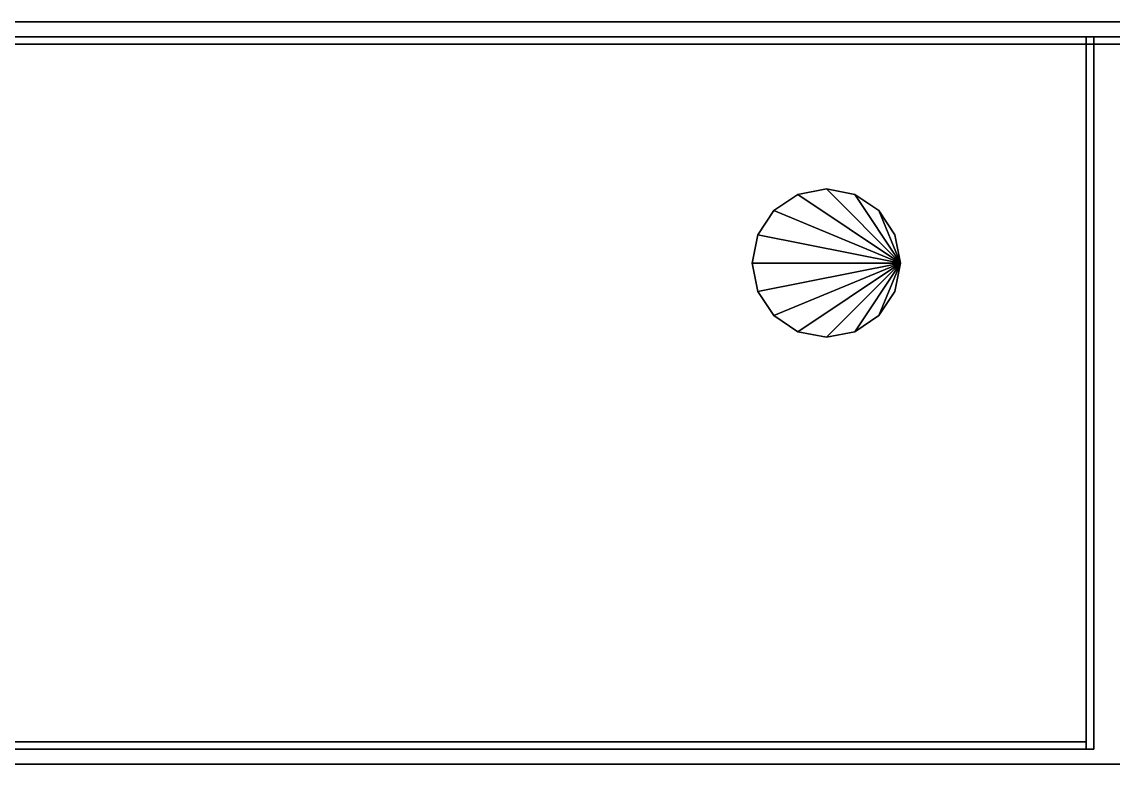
# Model space of a CAD drawing. Header units: metres. Extents: x -12.5 to 12.5, y -33.2 to 2.
# Drawn here: x -7.167 to -4.228, y 0 to 2 of the extents above; entities that cross this region are included whole.
import ezdxf

# ---------------------------------------------------------------- set-up
doc = ezdxf.new("R2010")
doc.units = ezdxf.units.M
for name, color, linetype in [('KORKULUK_KAPI', 4, 'CONTINUOUS'), ('MONTAJ_BORULARI', 2, 'CONTINUOUS'), ('ZEMIN_PLATFORM', 8, 'CONTINUOUS')]:
    doc.layers.add(name, color=color, linetype=linetype)

msp = doc.modelspace()

# ---------------------------------------------------------------- linework, layer by layer
at = {"layer": 'KORKULUK_KAPI'}
for p, q in [((-4.3, 1.96), (-12.5, 1.96)), ((-4.3, 1.96, 1.1), (-12.5, 1.96, 1.1)), ((-4.3, 1.94), (-4.3, 1.96)), ((-4.3, 1.94, 1.1), (-4.3, 1.96, 1.1)), ((-4.3, 1.96), (-4.3, 1.96, 1.1)), ((-1.8, 1.96), (-4.3, 1.96)), ((-4.3, 1.96), (-4.3, 1.94)), ((-1.8, 1.96, 1.7), (-4.3, 1.96, 1.7)), ((-4.3, 1.96, 1.7), (-4.3, 1.94, 1.7)), ((-4.3, 1.96), (-4.3, 1.96, 1.7)), ((-4.28, 1.96), (-4.3, 1.96)), ((-4.3, 1.96), (-4.3, 0.04)), ((-4.28, 1.96, 1.7), (-4.3, 1.96, 1.7)), ((-4.3, 1.96, 1.7), (-4.3, 0.04, 1.7)), ((-4.3, 1.96), (-4.3, 1.96, 1.7)), ((-4.28, 0.04), (-4.28, 1.96)), ((-4.28, 0.04, 1.7), (-4.28, 1.96, 1.7)), ((-4.28, 1.96), (-4.28, 1.96, 1.7)), ((-12.5, 1.94), (-4.3, 1.94)), ((-12.5, 1.94, 1.1), (-4.3, 1.94, 1.1)), ((-4.3, 1.94), (-4.3, 1.94, 1.1)), ((-4.3, 1.94), (-1.8, 1.94)), ((-4.3, 1.94, 1.7), (-1.8, 1.94, 1.7)), ((-4.3, 1.94), (-4.3, 1.94, 1.7)), ((-4.3, 0.06), (-12.5, 0.06)), ((-4.3, 0.06, 1.1), (-12.5, 0.06, 1.1)), ((-4.3, 0.04), (-4.3, 0.06)), ((-4.3, 0.04, 1.1), (-4.3, 0.06, 1.1)), ((-4.3, 0.06), (-4.3, 0.06, 1.1)), ((-12.5, 0.04), (-4.3, 0.04)), ((-12.5, 0.04, 1.1), (-4.3, 0.04, 1.1)), ((-4.3, 0.04), (-4.3, 0.04, 1.1)), ((-4.3, 0.04), (-4.28, 0.04)), ((-4.3, 0.04, 1.7), (-4.28, 0.04, 1.7)), ((-4.3, 0.04), (-4.3, 0.04, 1.7)), ((-4.28, 0.04), (-4.28, 0.04, 1.7))]:
    msp.add_line(p, q, dxfattribs=at)
for points in [[(-12.5, 1.94), (-4.3, 1.94), (-4.3, 1.96), (-12.5, 1.96)], [(-12.5, 1.94, 1.1), (-4.3, 1.94, 1.1), (-4.3, 1.96, 1.1), (-12.5, 1.96, 1.1)], [(-12.5, 1.96), (-4.3, 1.96), (-4.3, 1.96, 1.1), (-12.5, 1.96, 1.1)], [(-4.3, 1.94), (-4.3, 1.96), (-4.3, 1.96, 1.1), (-4.3, 1.94, 1.1)], [(-4.3, 1.94), (-1.8, 1.94), (-1.8, 1.96), (-4.3, 1.96)], [(-4.3, 1.94, 1.7), (-1.8, 1.94, 1.7), (-1.8, 1.96, 1.7), (-4.3, 1.96, 1.7)], [(-4.3, 1.96), (-1.8, 1.96), (-1.8, 1.96, 1.7), (-4.3, 1.96, 1.7)], [(-4.3, 1.94), (-4.3, 1.96), (-4.3, 1.96, 1.7), (-4.3, 1.94, 1.7)], [(-4.3, 0.04), (-4.28, 0.04), (-4.28, 1.96), (-4.3, 1.96)], [(-4.3, 0.04, 1.7), (-4.28, 0.04, 1.7), (-4.28, 1.96, 1.7), (-4.3, 1.96, 1.7)], [(-4.3, 1.96), (-4.28, 1.96), (-4.28, 1.96, 1.7), (-4.3, 1.96, 1.7)], [(-4.3, 0.04), (-4.3, 1.96), (-4.3, 1.96, 1.7), (-4.3, 0.04, 1.7)], [(-4.28, 0.04), (-4.28, 1.96), (-4.28, 1.96, 1.7), (-4.28, 0.04, 1.7)], [(-12.5, 1.94), (-4.3, 1.94), (-4.3, 1.94, 1.1), (-12.5, 1.94, 1.1)], [(-4.3, 1.94), (-1.8, 1.94), (-1.8, 1.94, 1.7), (-4.3, 1.94, 1.7)], [(-12.5, 0.04), (-4.3, 0.04), (-4.3, 0.06), (-12.5, 0.06)], [(-12.5, 0.04, 1.1), (-4.3, 0.04, 1.1), (-4.3, 0.06, 1.1), (-12.5, 0.06, 1.1)], [(-12.5, 0.06), (-4.3, 0.06), (-4.3, 0.06, 1.1), (-12.5, 0.06, 1.1)], [(-4.3, 0.04), (-4.3, 0.06), (-4.3, 0.06, 1.1), (-4.3, 0.04, 1.1)], [(-12.5, 0.04), (-4.3, 0.04), (-4.3, 0.04, 1.1), (-12.5, 0.04, 1.1)], [(-4.3, 0.04), (-4.28, 0.04), (-4.28, 0.04, 1.7), (-4.3, 0.04, 1.7)]]:
    msp.add_3dface(points, dxfattribs=at)
at = {"layer": 'MONTAJ_BORULARI'}
for p, q in [((-5.0765, 1.5348), (-5.1414, 1.4914)), ((-5.0765, 1.5348, 4.3), (-5.1414, 1.4914, 4.3)), ((-5, 1.55), (-5.0765, 1.5348)), ((-5, 1.55, 4.3), (-5.0765, 1.5348, 4.3)), ((-4.9235, 1.5348), (-5, 1.55)), ((-4.9235, 1.5348, 4.3), (-5, 1.55, 4.3)), ((-5, 1.55), (-5, 1.55, 4.3)), ((-4.8586, 1.4914), (-4.9235, 1.5348)), ((-4.8586, 1.4914, 4.3), (-4.9235, 1.5348, 4.3)), ((-5.1414, 1.4914), (-5.1848, 1.4265)), ((-5.1414, 1.4914, 4.3), (-5.1848, 1.4265, 4.3)), ((-4.8152, 1.4265), (-4.8586, 1.4914)), ((-4.8152, 1.4265, 4.3), (-4.8586, 1.4914, 4.3)), ((-5.1848, 1.4265), (-5.2, 1.35)), ((-5.1848, 1.4265, 4.3), (-5.2, 1.35, 4.3)), ((-4.8, 1.35), (-4.8152, 1.4265)), ((-4.8, 1.35, 4.3), (-4.8152, 1.4265, 4.3)), ((-5.2, 1.35), (-5.1848, 1.2735)), ((-5.2, 1.35, 4.3), (-5.1848, 1.2735, 4.3)), ((-5.2, 1.35), (-5.2, 1.35, 4.3)), ((-4.8152, 1.2735), (-4.8, 1.35)), ((-4.8152, 1.2735, 4.3), (-4.8, 1.35, 4.3)), ((-4.8, 1.35), (-4.8, 1.35, 4.3)), ((-5.1848, 1.2735), (-5.1414, 1.2086)), ((-5.1848, 1.2735, 4.3), (-5.1414, 1.2086, 4.3)), ((-4.8586, 1.2086), (-4.8152, 1.2735)), ((-4.8586, 1.2086, 4.3), (-4.8152, 1.2735, 4.3)), ((-5.1414, 1.2086), (-5.0765, 1.1652)), ((-5.1414, 1.2086, 4.3), (-5.0765, 1.1652, 4.3)), ((-4.9235, 1.1652), (-4.8586, 1.2086)), ((-4.9235, 1.1652, 4.3), (-4.8586, 1.2086, 4.3)), ((-5.0765, 1.1652), (-5, 1.15)), ((-5.0765, 1.1652, 4.3), (-5, 1.15, 4.3)), ((-5, 1.15), (-4.9235, 1.1652)), ((-5, 1.15, 4.3), (-4.9235, 1.1652, 4.3)), ((-5, 1.15), (-5, 1.15, 4.3))]:
    msp.add_line(p, q, dxfattribs=at)
for points in [[(-5.0765, 1.5348), (-5.1414, 1.4914), (-5.1414, 1.4914, 4.3), (-5.0765, 1.5348, 4.3)], [(-4.8, 1.35), (-5.0765, 1.5348), (-5.1414, 1.4914)], [(-4.8, 1.35, 4.3), (-5.0765, 1.5348, 4.3), (-5.1414, 1.4914, 4.3)], [(-5, 1.55), (-5.0765, 1.5348), (-5.0765, 1.5348, 4.3), (-5, 1.55, 4.3)], [(-4.8, 1.35), (-5, 1.55), (-5.0765, 1.5348)], [(-4.8, 1.35, 4.3), (-5, 1.55, 4.3), (-5.0765, 1.5348, 4.3)], [(-4.9235, 1.5348), (-5, 1.55), (-5, 1.55, 4.3), (-4.9235, 1.5348, 4.3)], [(-4.8, 1.35), (-4.9235, 1.5348), (-5, 1.55)], [(-4.8, 1.35, 4.3), (-4.9235, 1.5348, 4.3), (-5, 1.55, 4.3)], [(-4.8586, 1.4914), (-4.9235, 1.5348), (-4.9235, 1.5348, 4.3), (-4.8586, 1.4914, 4.3)], [(-4.8, 1.35), (-4.8586, 1.4914), (-4.9235, 1.5348)], [(-4.8, 1.35, 4.3), (-4.8586, 1.4914, 4.3), (-4.9235, 1.5348, 4.3)], [(-5.1414, 1.4914), (-5.1848, 1.4265), (-5.1848, 1.4265, 4.3), (-5.1414, 1.4914, 4.3)], [(-4.8, 1.35), (-5.1414, 1.4914), (-5.1848, 1.4265)], [(-4.8, 1.35, 4.3), (-5.1414, 1.4914, 4.3), (-5.1848, 1.4265, 4.3)], [(-4.8152, 1.4265), (-4.8586, 1.4914), (-4.8586, 1.4914, 4.3), (-4.8152, 1.4265, 4.3)], [(-4.8, 1.35), (-4.8152, 1.4265), (-4.8586, 1.4914)], [(-4.8, 1.35, 4.3), (-4.8152, 1.4265, 4.3), (-4.8586, 1.4914, 4.3)], [(-5.1848, 1.4265), (-5.2, 1.35), (-5.2, 1.35, 4.3), (-5.1848, 1.4265, 4.3)], [(-4.8, 1.35), (-5.1848, 1.4265), (-5.2, 1.35)], [(-4.8, 1.35, 4.3), (-5.1848, 1.4265, 4.3), (-5.2, 1.35, 4.3)], [(-4.8, 1.35), (-4.8152, 1.4265), (-4.8152, 1.4265, 4.3), (-4.8, 1.35, 4.3)], [(-5.2, 1.35), (-5.1848, 1.2735), (-5.1848, 1.2735, 4.3), (-5.2, 1.35, 4.3)], [(-4.8, 1.35), (-5.2, 1.35), (-5.1848, 1.2735)], [(-4.8, 1.35, 4.3), (-5.2, 1.35, 4.3), (-5.1848, 1.2735, 4.3)], [(-4.8, 1.35), (-5.1848, 1.2735), (-5.1414, 1.2086)], [(-4.8, 1.35, 4.3), (-5.1848, 1.2735, 4.3), (-5.1414, 1.2086, 4.3)], [(-4.8, 1.35), (-5.1414, 1.2086), (-5.0765, 1.1652)], [(-4.8, 1.35, 4.3), (-5.1414, 1.2086, 4.3), (-5.0765, 1.1652, 4.3)], [(-4.8, 1.35), (-5.0765, 1.1652), (-5, 1.15)], [(-4.8, 1.35, 4.3), (-5.0765, 1.1652, 4.3), (-5, 1.15, 4.3)], [(-4.8, 1.35), (-5, 1.15), (-4.9235, 1.1652)], [(-4.8, 1.35, 4.3), (-5, 1.15, 4.3), (-4.9235, 1.1652, 4.3)], [(-4.8, 1.35), (-4.9235, 1.1652), (-4.8586, 1.2086)], [(-4.8, 1.35, 4.3), (-4.9235, 1.1652, 4.3), (-4.8586, 1.2086, 4.3)], [(-4.8, 1.35), (-4.8586, 1.2086), (-4.8152, 1.2735)], [(-4.8, 1.35, 4.3), (-4.8586, 1.2086, 4.3), (-4.8152, 1.2735, 4.3)], [(-4.8152, 1.2735), (-4.8, 1.35), (-4.8, 1.35, 4.3), (-4.8152, 1.2735, 4.3)], [(-5.1848, 1.2735), (-5.1414, 1.2086), (-5.1414, 1.2086, 4.3), (-5.1848, 1.2735, 4.3)], [(-4.8586, 1.2086), (-4.8152, 1.2735), (-4.8152, 1.2735, 4.3), (-4.8586, 1.2086, 4.3)], [(-5.1414, 1.2086), (-5.0765, 1.1652), (-5.0765, 1.1652, 4.3), (-5.1414, 1.2086, 4.3)], [(-4.9235, 1.1652), (-4.8586, 1.2086), (-4.8586, 1.2086, 4.3), (-4.9235, 1.1652, 4.3)], [(-5.0765, 1.1652), (-5, 1.15), (-5, 1.15, 4.3), (-5.0765, 1.1652, 4.3)], [(-5, 1.15), (-4.9235, 1.1652), (-4.9235, 1.1652, 4.3), (-5, 1.15, 4.3)]]:
    msp.add_3dface(points, dxfattribs=at)
at = {"layer": 'ZEMIN_PLATFORM'}
for p, q in [((12.5, 2, -0.4), (-12.5, 2, -0.4)), ((12.5, 2), (-12.5, 2)), ((-12.5, 0, -0.4), (12.5, 0, -0.4)), ((-12.5, 0), (12.5, 0))]:
    msp.add_line(p, q, dxfattribs=at)
for points in [[(-12.5, 0, -0.4), (12.5, 0, -0.4), (12.5, 2, -0.4), (-12.5, 2, -0.4)], [(-12.5, 0), (12.5, 0), (12.5, 2), (-12.5, 2)], [(-12.5, 2, -0.4), (12.5, 2, -0.4), (12.5, 2), (-12.5, 2)], [(-12.5, 0, -0.4), (12.5, 0, -0.4), (12.5, 0), (-12.5, 0)]]:
    msp.add_3dface(points, dxfattribs=at)

doc.saveas('drawing.dxf')
